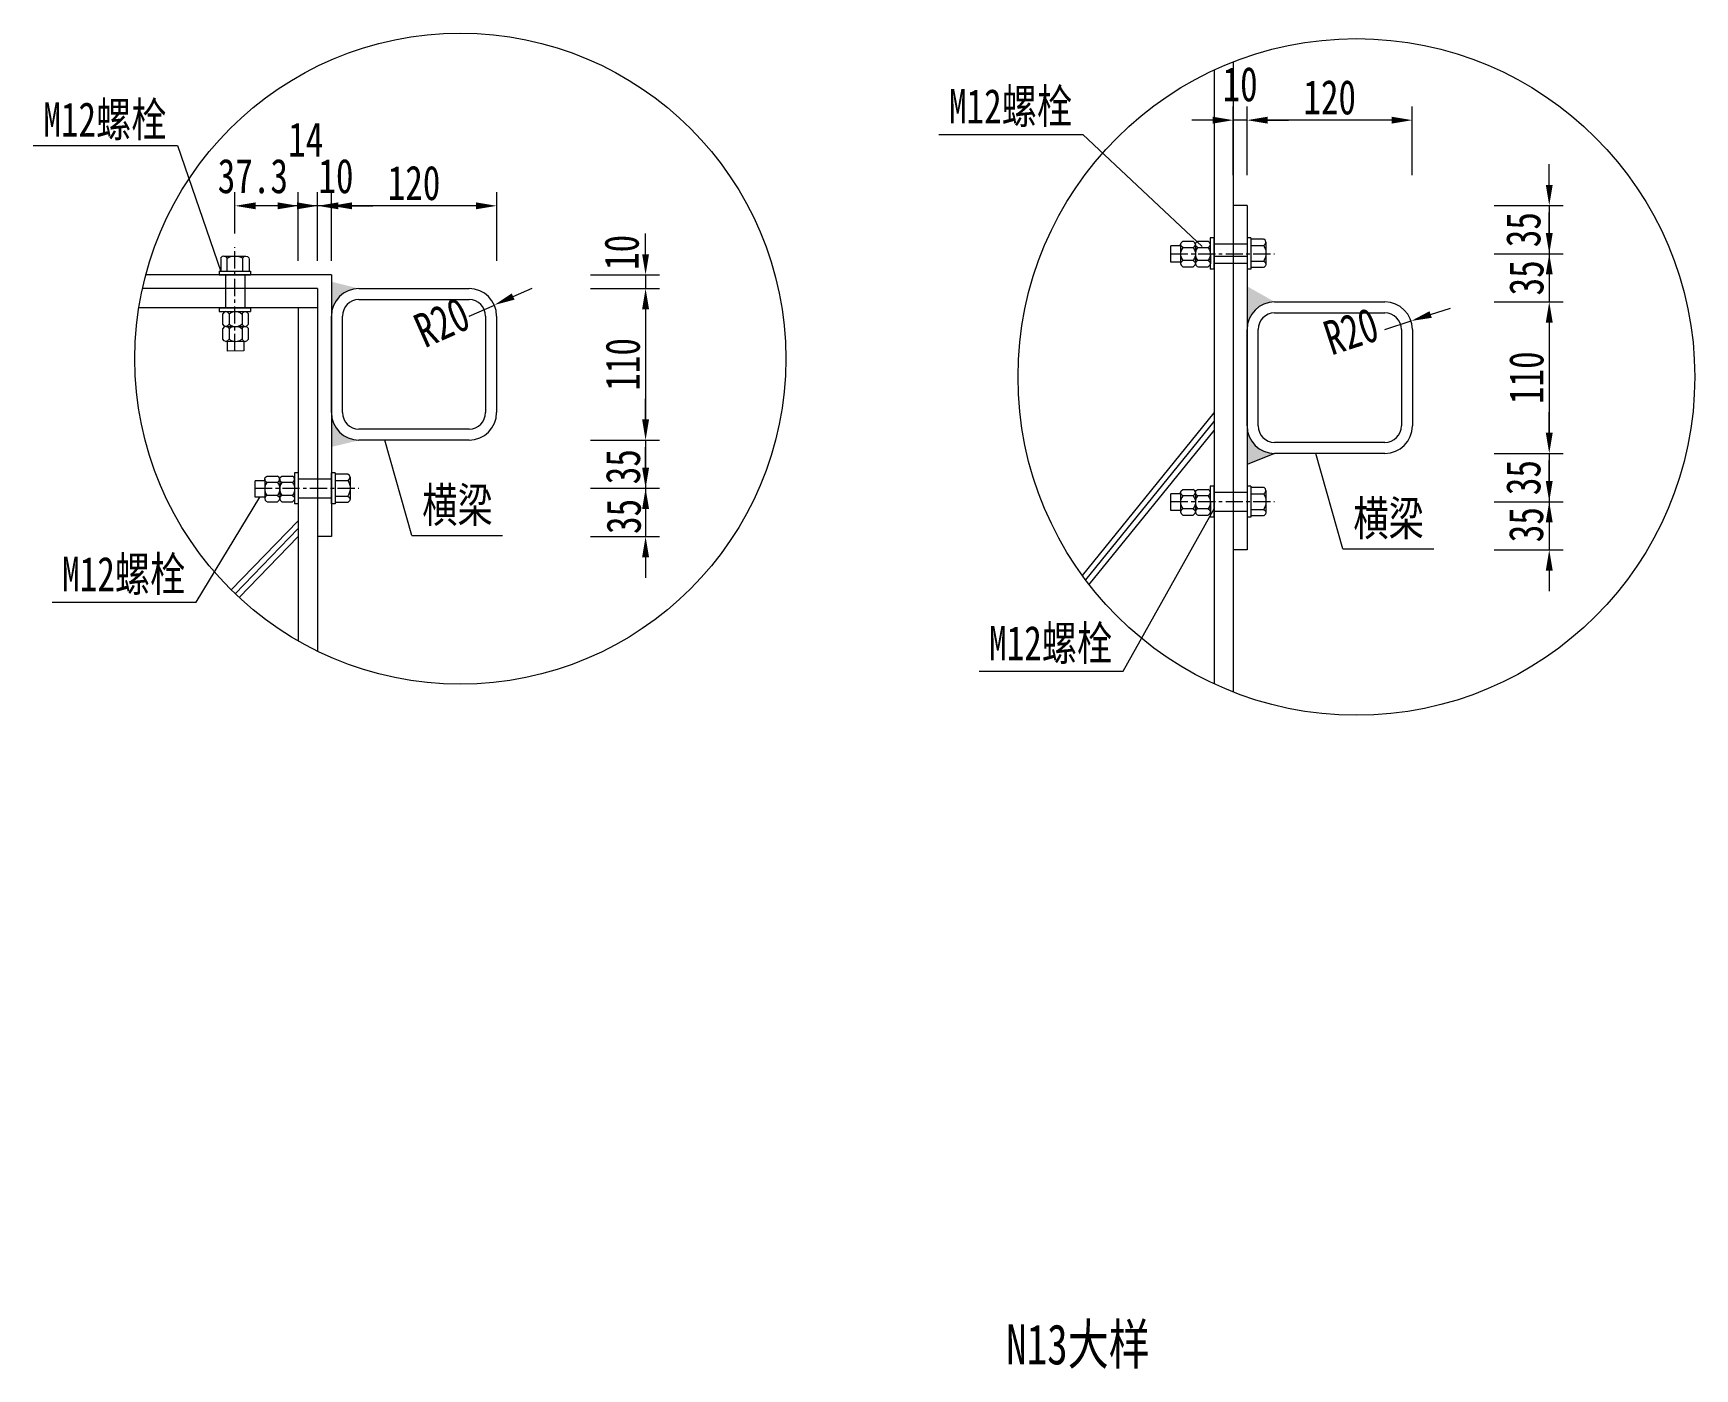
# Model space of a CAD drawing. Extents: x 98573 to 114325, y 0 to 100142.
# Drawn here: x 101325 to 102532, y 71676 to 72645 of the extents above; entities that cross this region are included whole.
import ezdxf

# ---------------------------------------------------------------- set-up
doc = ezdxf.new("R2010")
doc.units = 0
doc.header["$MEASUREMENT"] = 0
doc.linetypes.add('CENTERX2', pattern=[4, 2.5, -0.5, 0.5, -0.5])
doc.linetypes.add('DASHED', pattern=[0.75, 0.5, -0.25])
doc.layers.get('0').update_dxf_attribs({"lineweight": 13})
doc.layers.get('Defpoints').update_dxf_attribs({"color": 9, "lineweight": 5})
for name, color, linetype, lineweight in [('中心线', 2, 'CENTERX2', 15), ('文字说明', 7, 'Continuous', 5), ('标注', 4, 'Continuous', 13), ('细线', 4, 'Continuous', 13), ('钢板双线', 1, 'Continuous', 13)]:
    doc.layers.add(name, color=color, linetype=linetype, lineweight=lineweight)
doc.styles.get("Standard").update_dxf_attribs({"font": '仿宋_GB2312.ttf', "width": 0.75})
doc.dimstyles.new('0.1', dxfattribs={"dimscale": 0, "dimtxt": 2.5, "dimasz": 1.5, "dimexe": 1, "dimexo": 1, "dimgap": 0.4, "dimtad": 1, "dimdec": 1, "dimdsep": 46, "dimtxsty": 'Standard', "dimcen": 0.2, "dimclrd": 256, "dimclre": 256, "dimclrt": 256, "dimadec": 3, "dimazin": 2, "dimtfac": 1, "dimtdec": 1, "dimtmove": 2, "dimatfit": 3, "dimfxl": 4, "dimfxlon": 1, "dimtolj": 1, "dimtzin": 0, "dimlwd": -1, "dimlwe": -1, "dimarcsym": 0})

# ---------------------------------------------------------------- blocks, each defined once
blk = doc.blocks.new('*D1013')
at = {"layer": 'Defpoints', "color": 0, "transparency": 16777216}
for p in [(101541.9, 72519.9), (101541.9, 72469.8), (101661.9, 72404.8)]:
    blk.add_point(p, dxfattribs=at)
at = {"layer": '标注', "transparency": 16777216}
for p, q in [((101541.9, 72479.9), (101541.9, 72529.9)), ((101661.9, 72479.9), (101661.9, 72529.9))]:
    blk.add_line(p, q, dxfattribs=at)
at = {"layer": '标注', "color": 4, "transparency": 16777216}
blk.add_line((101646.9, 72519.9), (101556.9, 72519.9), dxfattribs=at)
for points in [[(101556.9, 72522.4), (101556.9, 72517.4), (101541.9, 72519.9)], [(101646.9, 72522.4), (101646.9, 72517.4), (101661.9, 72519.9)]]:
    blk.add_solid(points, dxfattribs=at)
at = {"layer": '标注', "transparency": 16777216, "insert": (101601.9, 72536.4), "char_height": 25, "attachment_point": 5}
blk.add_mtext('\\A1;120', dxfattribs=at)
blk = doc.blocks.new('*D1014')
at = {"layer": 'Defpoints', "color": 0, "transparency": 16777216}
for p in [(101531.9, 72519.9), (101531.9, 72469.8), (101541.9, 72469.8)]:
    blk.add_point(p, dxfattribs=at)
at = {"layer": '标注', "transparency": 16777216}
for p, q in [((101531.9, 72479.9), (101531.9, 72529.9)), ((101541.9, 72479.9), (101541.9, 72529.9))]:
    blk.add_line(p, q, dxfattribs=at)
at = {"layer": '标注', "color": 4, "transparency": 16777216}
for p, q in [((101516.9, 72519.9), (101501.9, 72519.9)), ((101541.9, 72519.9), (101531.9, 72519.9)), ((101556.9, 72519.9), (101571.9, 72519.9))]:
    blk.add_line(p, q, dxfattribs=at)
for points in [[(101516.9, 72522.4), (101516.9, 72517.4), (101531.9, 72519.9)], [(101556.9, 72522.4), (101556.9, 72517.4), (101541.9, 72519.9)]]:
    blk.add_solid(points, dxfattribs=at)
at = {"layer": '标注', "transparency": 16777216, "insert": (101545.2, 72541.4), "char_height": 25, "attachment_point": 5}
blk.add_mtext('\\A1;10', dxfattribs=at)
blk = doc.blocks.new('*D935')
at = {"layer": 'Defpoints', "color": 0, "transparency": 16777216}
for p in [(101517.9, 72519.9), (101517.9, 72469.8), (101531.9, 72469.8)]:
    blk.add_point(p, dxfattribs=at)
at = {"layer": '标注', "transparency": 16777216}
for p, q in [((101517.9, 72479.9), (101517.9, 72529.9)), ((101531.9, 72479.9), (101531.9, 72529.9))]:
    blk.add_line(p, q, dxfattribs=at)
at = {"layer": '标注', "color": 4, "transparency": 16777216}
for p, q in [((101502.9, 72519.9), (101487.9, 72519.9)), ((101531.9, 72519.9), (101517.9, 72519.9)), ((101546.9, 72519.9), (101561.9, 72519.9))]:
    blk.add_line(p, q, dxfattribs=at)
for points in [[(101502.9, 72522.4), (101502.9, 72517.4), (101517.9, 72519.9)], [(101546.9, 72522.4), (101546.9, 72517.4), (101531.9, 72519.9)]]:
    blk.add_solid(points, dxfattribs=at)
at = {"layer": '标注', "transparency": 16777216, "insert": (101523.3, 72568.1), "char_height": 25, "attachment_point": 5}
blk.add_mtext('\\A1;14', dxfattribs=at)
blk = doc.blocks.new('*D936')
at = {"layer": 'Defpoints', "color": 0, "transparency": 16777216}
for p in [(101471.9, 72519.9), (101471.9, 72489.9), (101517.9, 72469.8)]:
    blk.add_point(p, dxfattribs=at)
at = {"layer": '标注', "transparency": 16777216}
for p, q in [((101471.9, 72499.9), (101471.9, 72529.9)), ((101517.9, 72479.9), (101517.9, 72529.9))]:
    blk.add_line(p, q, dxfattribs=at)
at = {"layer": '标注', "color": 4, "transparency": 16777216}
blk.add_line((101502.9, 72519.9), (101486.9, 72519.9), dxfattribs=at)
for points in [[(101486.9, 72522.4), (101486.9, 72517.4), (101471.9, 72519.9)], [(101502.9, 72522.4), (101502.9, 72517.4), (101517.9, 72519.9)]]:
    blk.add_solid(points, dxfattribs=at)
at = {"layer": '标注', "transparency": 16777216, "insert": (101484.9, 72541.4), "char_height": 25, "attachment_point": 5}
blk.add_mtext('\\A1;37.3', dxfattribs=at)
blk = doc.blocks.new('*D937')
at = {"layer": 'Defpoints', "color": 0, "transparency": 16777216}
for p in [(101596.8, 72459.8), (101580.7, 72349.8), (101770, 72349.8)]:
    blk.add_point(p, dxfattribs=at)
at = {"layer": '标注', "transparency": 16777216}
for p, q in [((101730, 72459.8), (101780, 72459.8)), ((101730, 72349.8), (101780, 72349.8))]:
    blk.add_line(p, q, dxfattribs=at)
at = {"layer": '标注', "color": 4, "transparency": 16777216}
blk.add_line((101770, 72444.8), (101770, 72364.8), dxfattribs=at)
for points in [[(101767.5, 72444.8), (101772.5, 72444.8), (101770, 72459.8)], [(101767.5, 72364.8), (101772.5, 72364.8), (101770, 72349.8)]]:
    blk.add_solid(points, dxfattribs=at)
at = {"layer": '标注', "transparency": 16777216, "insert": (101753.5, 72404.8), "char_height": 25, "attachment_point": 5, "rotation": 90}
blk.add_mtext('\\A1;110', dxfattribs=at)
blk = doc.blocks.new('*D938')
at = {"layer": 'Defpoints', "color": 0, "transparency": 16777216}
for p in [(101580.7, 72349.8), (101561.9, 72314.8), (101770, 72314.8)]:
    blk.add_point(p, dxfattribs=at)
at = {"layer": '标注', "color": 4, "transparency": 16777216}
for p, q in [((101770, 72364.8), (101770, 72379.8)), ((101770, 72349.8), (101770, 72314.8)), ((101770, 72299.8), (101770, 72284.8))]:
    blk.add_line(p, q, dxfattribs=at)
at = {"layer": '标注', "transparency": 16777216}
for p, q in [((101730, 72349.8), (101780, 72349.8)), ((101730, 72314.8), (101780, 72314.8))]:
    blk.add_line(p, q, dxfattribs=at)
at = {"layer": '标注', "color": 4, "transparency": 16777216}
for points in [[(101767.5, 72364.8), (101772.5, 72364.8), (101770, 72349.8)], [(101767.5, 72299.8), (101772.5, 72299.8), (101770, 72314.8)]]:
    blk.add_solid(points, dxfattribs=at)
at = {"layer": '标注', "transparency": 16777216, "insert": (101753.7, 72330.5), "char_height": 25, "attachment_point": 5, "rotation": 90}
blk.add_mtext('\\A1;35', dxfattribs=at)
blk = doc.blocks.new('*D939')
at = {"layer": 'Defpoints', "color": 0, "transparency": 16777216}
for p in [(101561.9, 72314.8), (101541.9, 72279.8), (101770, 72279.8)]:
    blk.add_point(p, dxfattribs=at)
at = {"layer": '标注', "color": 4, "transparency": 16777216}
for p, q in [((101770, 72329.8), (101770, 72344.8)), ((101770, 72314.8), (101770, 72279.8)), ((101770, 72264.8), (101770, 72249.8))]:
    blk.add_line(p, q, dxfattribs=at)
at = {"layer": '标注', "transparency": 16777216}
for p, q in [((101730, 72314.8), (101780, 72314.8)), ((101730, 72279.8), (101780, 72279.8))]:
    blk.add_line(p, q, dxfattribs=at)
at = {"layer": '标注', "color": 4, "transparency": 16777216}
for points in [[(101767.5, 72329.8), (101772.5, 72329.8), (101770, 72314.8)], [(101767.5, 72264.8), (101772.5, 72264.8), (101770, 72279.8)]]:
    blk.add_solid(points, dxfattribs=at)
at = {"layer": '标注', "transparency": 16777216, "insert": (101754.2, 72294.4), "char_height": 25, "attachment_point": 5, "rotation": 90}
blk.add_mtext('\\A1;35', dxfattribs=at)
blk = doc.blocks.new('*D940')
at = {"layer": 'Defpoints', "color": 0, "transparency": 16777216}
for p in [(102196.6, 72582.1), (102196.6, 72525.1), (102206.6, 72525.1)]:
    blk.add_point(p, dxfattribs=at)
at = {"layer": '标注', "transparency": 16777216}
for p, q in [((102196.6, 72542.1), (102196.6, 72592.1)), ((102206.6, 72542.1), (102206.6, 72592.1))]:
    blk.add_line(p, q, dxfattribs=at)
at = {"layer": '标注', "color": 4, "transparency": 16777216}
for p, q in [((102181.6, 72582.1), (102166.6, 72582.1)), ((102206.6, 72582.1), (102196.6, 72582.1)), ((102221.6, 72582.1), (102236.6, 72582.1))]:
    blk.add_line(p, q, dxfattribs=at)
for points in [[(102181.6, 72584.6), (102181.6, 72579.6), (102196.6, 72582.1)], [(102221.6, 72584.6), (102221.6, 72579.6), (102206.6, 72582.1)]]:
    blk.add_solid(points, dxfattribs=at)
at = {"layer": '标注', "transparency": 16777216, "insert": (102201.6, 72608.1), "char_height": 25, "attachment_point": 5}
blk.add_mtext('\\A1;10', dxfattribs=at)
blk = doc.blocks.new('*D941')
at = {"layer": 'Defpoints', "color": 0, "transparency": 16777216}
for p in [(102226.6, 72305.1), (102206.6, 72270.1), (102426, 72270.1)]:
    blk.add_point(p, dxfattribs=at)
at = {"layer": '标注', "color": 4, "transparency": 16777216}
for p, q in [((102426, 72320.1), (102426, 72335.1)), ((102426, 72305.1), (102426, 72270.1)), ((102426, 72255.1), (102426, 72240.1))]:
    blk.add_line(p, q, dxfattribs=at)
at = {"layer": '标注', "transparency": 16777216}
for p, q in [((102386, 72305.1), (102436, 72305.1)), ((102386, 72270.1), (102436, 72270.1))]:
    blk.add_line(p, q, dxfattribs=at)
at = {"layer": '标注', "color": 4, "transparency": 16777216}
for points in [[(102423.5, 72320.1), (102428.5, 72320.1), (102426, 72305.1)], [(102423.5, 72255.1), (102428.5, 72255.1), (102426, 72270.1)]]:
    blk.add_solid(points, dxfattribs=at)
at = {"layer": '标注', "transparency": 16777216, "insert": (102409.3, 72288.4), "char_height": 25, "attachment_point": 5, "rotation": 90}
blk.add_mtext('\\A1;35', dxfattribs=at)
blk = doc.blocks.new('*D942')
at = {"layer": 'Defpoints', "color": 0, "transparency": 16777216}
for p in [(102266.7, 72340.1), (102226.6, 72305.1), (102426, 72305.1)]:
    blk.add_point(p, dxfattribs=at)
at = {"layer": '标注', "color": 4, "transparency": 16777216}
for p, q in [((102426, 72355.1), (102426, 72370.1)), ((102426, 72340.1), (102426, 72305.1)), ((102426, 72290.1), (102426, 72275.1))]:
    blk.add_line(p, q, dxfattribs=at)
at = {"layer": '标注', "transparency": 16777216}
for p, q in [((102386, 72340.1), (102436, 72340.1)), ((102386, 72305.1), (102436, 72305.1))]:
    blk.add_line(p, q, dxfattribs=at)
at = {"layer": '标注', "color": 4, "transparency": 16777216}
for points in [[(102423.5, 72355.1), (102428.5, 72355.1), (102426, 72340.1)], [(102423.5, 72290.1), (102428.5, 72290.1), (102426, 72305.1)]]:
    blk.add_solid(points, dxfattribs=at)
at = {"layer": '标注', "transparency": 16777216, "insert": (102407.3, 72322.6), "char_height": 25, "attachment_point": 5, "rotation": 90}
blk.add_mtext('\\A1;35', dxfattribs=at)
blk = doc.blocks.new('*D943')
at = {"layer": 'Defpoints', "color": 0, "transparency": 16777216}
for p in [(102206.6, 72520.1), (102224.2, 72485.1), (102426, 72485.1)]:
    blk.add_point(p, dxfattribs=at)
at = {"layer": '标注', "color": 4, "transparency": 16777216}
for p, q in [((102426, 72535.1), (102426, 72550.1)), ((102426, 72520.1), (102426, 72485.1)), ((102426, 72470.1), (102426, 72455.1))]:
    blk.add_line(p, q, dxfattribs=at)
at = {"layer": '标注', "transparency": 16777216}
for p, q in [((102386, 72520.1), (102436, 72520.1)), ((102386, 72485.1), (102436, 72485.1))]:
    blk.add_line(p, q, dxfattribs=at)
at = {"layer": '标注', "color": 4, "transparency": 16777216}
for points in [[(102423.5, 72535.1), (102428.5, 72535.1), (102426, 72520.1)], [(102423.5, 72470.1), (102428.5, 72470.1), (102426, 72485.1)]]:
    blk.add_solid(points, dxfattribs=at)
at = {"layer": '标注', "transparency": 16777216, "insert": (102407.3, 72502.6), "char_height": 25, "attachment_point": 5, "rotation": 90}
blk.add_mtext('\\A1;35', dxfattribs=at)
blk = doc.blocks.new('m2')
at = {"layer": '钢板双线'}
for p, q in [((81076.1, 24800.3), (81083.7, 24800.3)), ((81086.9, 24800.3), (81094.4, 24800.3)), ((81096, 24802.8), (81096, 24780.1)), ((81122.7, 24802.8), (81122.7, 24780.1)), ((81125.5, 24802.8), (81122.7, 24802.8)), ((81125.5, 24802.8), (81125.5, 24780.1)), ((81134.7, 24801.8), (81125.5, 24801.8)), ((81136.3, 24799.5), (81136.3, 24783.5)), ((81067.5, 24785), (81067.4, 24797)), ((81074.4, 24798), (81074.5, 24784)), ((81083.7, 24795.6), (81076.1, 24795.6)), ((81085.3, 24798), (81085.3, 24784)), ((81085.3, 24798), (81085.3, 24784)), ((81094.4, 24795.6), (81086.9, 24795.6)), ((81096, 24798), (81096.1, 24784)), ((81125.5, 24797.1), (81134.7, 24797.1)), ((81083.7, 24786.3), (81076.1, 24786.3)), ((81076.1, 24781.6), (81083.7, 24781.6)), ((81094.4, 24786.3), (81086.9, 24786.3)), ((81086.9, 24781.6), (81094.5, 24781.6)), ((81125.5, 24780.1), (81122.7, 24780.1)), ((81125.5, 24785.8), (81134.7, 24785.8)), ((81134.7, 24781.1), (81125.5, 24781.1))]:
    blk.add_line(p, q, dxfattribs=at)
at = {"layer": '钢板双线', "ltscale": 0.2}
for p, q in [((81098.7, 24802.8), (81096, 24802.8)), ((81098.7, 24802.8), (81098.7, 24780.1)), ((81074.4, 24797), (81067.4, 24797)), ((81122.7, 24798.2), (81098.7, 24798.2)), ((81074.5, 24785), (81067.5, 24785)), ((81098.7, 24780.1), (81096, 24780.1)), ((81122.7, 24784.2), (81098.7, 24784.2))]:
    blk.add_line(p, q, dxfattribs=at)
at = {"layer": '钢板双线', "extrusion": (0, 0, -1)}
for centre, major_axis, ratio, start_param, end_param in [((81089.8, 24798), (-15.4, 0), 0.341432, -0.460921, 0.460921), ((81100.6, 24798), (-15.4, 0), 0.341432, -0.460921, 0.460921), ((81069.9, 24791), (-15.4, 0), 0.682865, 2.680671, 3.602514), ((81080.7, 24791), (-15.4, 0), 0.682865, 2.680671, 3.602514), ((81121, 24791.5), (15.4, 0), 0.829193, -0.460921, 0.460921), ((81069.9, 24784), (-15.4, 0), 0.341432, 2.680671, 3.602514), ((81080.7, 24784), (-15.4, 0), 0.341432, 2.680671, 3.602514), ((81121, 24783.5), (15.4, 0), 0.341432, -0.460921, 0.460921)]:
    blk.add_ellipse(centre, major_axis=major_axis, ratio=ratio, start_param=start_param, end_param=end_param, dxfattribs=at)
at = {"layer": '钢板双线'}
for centre, major_axis, ratio, start_param, end_param in [((81069.9, 24798), (15.4, 0), 0.341432, -0.460921, 0.460921), ((81080.7, 24798), (15.4, 0), 0.341432, -0.460921, 0.460921), ((81121, 24799.5), (-15.4, 0), 0.341432, 2.680671, 3.602514), ((81089.8, 24791), (15.4, 0), 0.682865, 2.680671, 3.602514), ((81100.6, 24791), (15.4, 0), 0.682865, 2.680671, 3.602514), ((81089.8, 24784), (15.4, 0), 0.341432, 2.680671, 3.602514), ((81100.6, 24784), (15.4, 0), 0.341432, 2.680671, 3.602514)]:
    blk.add_ellipse(centre, major_axis=major_axis, ratio=ratio, start_param=start_param, end_param=end_param, dxfattribs=at)
blk = doc.blocks.new('*D1192')
at = {"layer": 'Defpoints', "color": 0, "transparency": 16777216}
for p in [(101525.9, 72469.8), (101520.6, 72459.8), (101770, 72459.8)]:
    blk.add_point(p, dxfattribs=at)
at = {"layer": '标注', "color": 4, "transparency": 16777216}
for p, q in [((101770, 72484.8), (101770, 72499.8)), ((101770, 72469.8), (101770, 72459.8)), ((101770, 72444.8), (101770, 72429.8))]:
    blk.add_line(p, q, dxfattribs=at)
at = {"layer": '标注', "transparency": 16777216}
for p, q in [((101730, 72469.8), (101780, 72469.8)), ((101730, 72459.8), (101780, 72459.8))]:
    blk.add_line(p, q, dxfattribs=at)
at = {"layer": '标注', "color": 4, "transparency": 16777216}
for points in [[(101767.5, 72484.8), (101772.5, 72484.8), (101770, 72469.8)], [(101767.5, 72444.8), (101772.5, 72444.8), (101770, 72459.8)]]:
    blk.add_solid(points, dxfattribs=at)
at = {"layer": '标注', "transparency": 16777216, "insert": (101752.7, 72486.1), "char_height": 25, "attachment_point": 5, "rotation": 90}
blk.add_mtext('\\A1;10', dxfattribs=at)
blk = doc.blocks.new('*D1009')
at = {"layer": 'Defpoints', "color": 0, "transparency": 16777216}
for p in [(102224.2, 72485.1), (102241.1, 72450.1), (102426, 72450.1)]:
    blk.add_point(p, dxfattribs=at)
at = {"layer": '标注', "color": 4, "transparency": 16777216}
for p, q in [((102426, 72500.1), (102426, 72515.1)), ((102426, 72485.1), (102426, 72450.1)), ((102426, 72435.1), (102426, 72420.1))]:
    blk.add_line(p, q, dxfattribs=at)
at = {"layer": '标注', "transparency": 16777216}
for p, q in [((102386, 72485.1), (102436, 72485.1)), ((102386, 72450.1), (102436, 72450.1))]:
    blk.add_line(p, q, dxfattribs=at)
at = {"layer": '标注', "color": 4, "transparency": 16777216}
for points in [[(102423.5, 72500.1), (102428.5, 72500.1), (102426, 72485.1)], [(102423.5, 72435.1), (102428.5, 72435.1), (102426, 72450.1)]]:
    blk.add_solid(points, dxfattribs=at)
at = {"layer": '标注', "transparency": 16777216, "insert": (102409.5, 72467.6), "char_height": 25, "attachment_point": 5, "rotation": 90}
blk.add_mtext('\\A1;35', dxfattribs=at)
blk = doc.blocks.new('*D1010')
at = {"layer": 'Defpoints', "color": 0, "transparency": 16777216}
for p in [(102258.1, 72450.1), (102256.6, 72340.1), (102426, 72340.1)]:
    blk.add_point(p, dxfattribs=at)
at = {"layer": '标注', "transparency": 16777216}
for p, q in [((102386, 72450.1), (102436, 72450.1)), ((102386, 72340.1), (102436, 72340.1))]:
    blk.add_line(p, q, dxfattribs=at)
at = {"layer": '标注', "color": 4, "transparency": 16777216}
blk.add_line((102426, 72435.1), (102426, 72355.1), dxfattribs=at)
for points in [[(102423.5, 72435.1), (102428.5, 72435.1), (102426, 72450.1)], [(102423.5, 72355.1), (102428.5, 72355.1), (102426, 72340.1)]]:
    blk.add_solid(points, dxfattribs=at)
at = {"layer": '标注', "transparency": 16777216, "insert": (102409.5, 72395.1), "char_height": 25, "attachment_point": 5, "rotation": 90}
blk.add_mtext('\\A1;110', dxfattribs=at)
blk = doc.blocks.new('*D1352')
at = {"layer": 'Defpoints', "color": 0, "transparency": 16777216}
for p in [(102206.6, 72582.1), (102206.6, 72395.1), (102326.6, 72395.1)]:
    blk.add_point(p, dxfattribs=at)
at = {"layer": '标注', "transparency": 16777216}
for p, q in [((102206.6, 72542.1), (102206.6, 72592.1)), ((102326.6, 72542.1), (102326.6, 72592.1))]:
    blk.add_line(p, q, dxfattribs=at)
at = {"layer": '标注', "color": 4, "transparency": 16777216}
blk.add_line((102311.6, 72582.1), (102221.6, 72582.1), dxfattribs=at)
for points in [[(102221.6, 72584.6), (102221.6, 72579.6), (102206.6, 72582.1)], [(102311.6, 72584.6), (102311.6, 72579.6), (102326.6, 72582.1)]]:
    blk.add_solid(points, dxfattribs=at)
at = {"layer": '标注', "transparency": 16777216, "insert": (102266.6, 72598.6), "char_height": 25, "attachment_point": 5}
blk.add_mtext('\\A1;120', dxfattribs=at)
blk = doc.blocks.new('*D1353')
at = {"layer": 'Defpoints', "color": 0, "transparency": 16777216}
for p in [(101660.2, 72447.9), (101641.9, 72439.8)]:
    blk.add_point(p, dxfattribs=at)
at = {"layer": '标注', "color": 4, "transparency": 16777216}
for p, q in [((101673.9, 72454), (101687.6, 72460.1)), ((101641.9, 72439.8), (101660.2, 72447.9))]:
    blk.add_line(p, q, dxfattribs=at)
blk.add_solid([(101672.8, 72456.3), (101674.9, 72451.8), (101660.2, 72447.9)], dxfattribs=at)
at = {"layer": '标注', "transparency": 16777216, "insert": (101622.2, 72435.4), "char_height": 25, "attachment_point": 5, "rotation": 23.9826}
blk.add_mtext('\\A1;R20', dxfattribs=at)
blk = doc.blocks.new('*D1354')
at = {"layer": 'Defpoints', "color": 0, "transparency": 16777216}
for p in [(102325.7, 72436.3), (102306.6, 72430.1)]:
    blk.add_point(p, dxfattribs=at)
at = {"layer": '标注', "color": 4, "transparency": 16777216}
for p, q in [((102339.9, 72441), (102354.2, 72445.7)), ((102306.6, 72430.1), (102325.7, 72436.3))]:
    blk.add_line(p, q, dxfattribs=at)
blk.add_solid([(102339.1, 72443.4), (102340.7, 72438.6), (102325.7, 72436.3)], dxfattribs=at)
at = {"layer": '标注', "transparency": 16777216, "insert": (102282.2, 72428.8), "char_height": 25, "attachment_point": 5, "rotation": 18.1052}
blk.add_mtext('\\A1;R20', dxfattribs=at)

msp = doc.modelspace()

# ---------------------------------------------------------------- hatches: boundary and pattern name
at = {"layer": '标注'}
h = msp.add_hatch(color=256, dxfattribs=at)
h.dxf.hatch_style = 1
edge = h.paths.add_edge_path()
edge.add_line((101541.87938, 72464.81319), (101561.87938, 72459.81319))
edge.add_arc((101561.87938, 72439.81319), 20, 90, 179.99981713)
edge.add_line((101541.87938, 72439.81325), (101541.87938, 72464.81319))
edge = h.paths.add_edge_path()
edge.add_arc((101562.21288, 72369.95583), 20.33623, 180.9396532, 269.0603468)
edge.add_line((101561.87938, 72349.62233), (101541.87938, 72344.81319))
edge.add_line((101541.87938, 72344.81319), (101541.87938, 72369.62233))
h = msp.add_hatch(color=256, dxfattribs=at)
h.dxf.hatch_style = 1
edge = h.paths.add_edge_path()
edge.add_line((102206.64919, 72461.52763), (102226.64919, 72450.12678))
edge.add_arc((102226.64919, 72430.12678), 20, 90, 179.99978143)
edge.add_line((102206.64919, 72430.12685), (102206.64919, 72461.52763))
edge = h.paths.add_edge_path()
edge.add_arc((102226.64919, 72360.12678), 20, 180, 270)
edge.add_line((102226.64919, 72340.12678), (102206.64919, 72332.12678))
edge.add_line((102206.64919, 72332.12678), (102206.64919, 72360.12678))

# ---------------------------------------------------------------- linework, layer by layer
at = {"color": 1}
for p, q in [((101561.87938, 72459.81319), (101641.87938, 72459.81319)), ((101561.87938, 72451.81319), (101641.87938, 72451.81319)), ((102226.64919, 72450.12678), (102306.64919, 72450.12678)), ((101541.87938, 72369.81319), (101541.87938, 72439.81319)), ((101549.87938, 72369.81319), (101549.87938, 72439.81319)), ((101653.87938, 72439.81319), (101653.87938, 72369.81319)), ((101661.87938, 72439.81319), (101661.87938, 72369.81319)), ((102226.64919, 72442.12678), (102306.64919, 72442.12678)), ((102206.64919, 72360.12678), (102206.64919, 72430.12678)), ((102214.64919, 72360.12678), (102214.64919, 72430.12678)), ((102318.64919, 72430.12678), (102318.64919, 72360.12678)), ((102326.64919, 72430.12678), (102326.64919, 72360.12678)), ((102087.07028, 72251.56663), (102182.64919, 72369.59675)), ((101641.87938, 72357.81319), (101561.87938, 72357.81319)), ((101641.87938, 72349.81319), (101561.87938, 72349.81319)), ((102092.0215, 72244.96874), (102182.64919, 72356.88462)), ((102306.64919, 72348.12678), (102226.64919, 72348.12678)), ((102306.64919, 72340.12678), (102226.64919, 72340.12678)), ((101469.14809, 72241.07963), (101517.87938, 72291.3012)), ((101474.92517, 72235.54538), (101517.87938, 72279.81319))]:
    msp.add_line(p, q, dxfattribs=at)
for centre, radius, start, end in [((101561.87938, 72439.81319), 20, 90, 180), ((101641.87938, 72439.81319), 20, 0, 90), ((101561.87938, 72439.81319), 12, 90, 180), ((101641.87938, 72439.81319), 12, 0, 90), ((102226.64919, 72430.12678), 20, 90, 180), ((102306.64919, 72430.12678), 20, 0, 90), ((102226.64919, 72430.12678), 12, 90, 180), ((102306.64919, 72430.12678), 12, 0, 90), ((101561.87938, 72369.81319), 20, 180, 270), ((101561.87938, 72369.81319), 12, 180, 270), ((101641.87938, 72369.81319), 20, 270, 0), ((101641.87938, 72369.81319), 12, 270, 0), ((102226.64919, 72360.12678), 20, 180, 270), ((102226.64919, 72360.12678), 12, 180, 270), ((102306.64919, 72360.12678), 20, 270, 0), ((102306.64919, 72360.12678), 12, 270, 0)]:
    msp.add_arc(centre, radius, start, end, dxfattribs=at)
at = {"layer": 'Defpoints'}
for p, q in [((102089.52342, 72248.23993), (102182.64919, 72363.24069)), ((101472.01305, 72238.28821), (101517.87938, 72285.55719))]:
    msp.add_line(p, q, dxfattribs=at)
at = {"layer": '中心线', "ltscale": 5}
for p, q in [((101471.87938, 72414.3885), (101471.87938, 72489.92799)), ((102151.10222, 72485.14102), (102226.64171, 72485.14102)), ((101486.33241, 72314.81319), (101561.8719, 72314.81319)), ((102151.10222, 72305.14102), (102226.64171, 72305.14102))]:
    msp.add_line(p, q, dxfattribs=at)
at = {"layer": '标注'}
for p, q in [((102206.64919, 72542.11592), (102206.64919, 72592.11592)), ((102226.64919, 72340.12678), (102206.64919, 72332.12678))]:
    msp.add_line(p, q, dxfattribs=at)
msp.add_circle((101635.47936, 72408.92653), 236.30208, dxfattribs=at)
at = {"layer": '标注', "color": 4}
msp.add_solid([(102221.64919, 72584.61592), (102221.64919, 72579.61592), (102206.64919, 72582.11592)], dxfattribs=at)
at = {"layer": '细线'}
for p, q in [((101325.46457, 72563.76374), (101430.0917, 72563.76374)), ((101430.0917, 72563.76374), (101461.53923, 72472.14652)), ((101982.90485, 72571.7534), (102087.53198, 72571.7534)), ((102087.53198, 72571.7534), (102174.03745, 72490.38373)), ((101600.23096, 72280.56905), (101580.72969, 72349.81319)), ((102276.15047, 72270.88263), (102256.64919, 72340.12678)), ((101443.76085, 72232.07178), (101490.08437, 72308.34691)), ((102116.62726, 72181.92578), (102182.8919, 72300.31289)), ((101600.23096, 72280.56905), (101666.22114, 72280.56905)), ((102276.15047, 72270.88263), (102342.14064, 72270.88263)), ((101339.13372, 72232.07178), (101443.76085, 72232.07178)), ((102012.23534, 72181.92578), (102116.62726, 72181.92578))]:
    msp.add_line(p, q, dxfattribs=at)
at = {"layer": '细线', "ltscale": 100}
msp.add_circle((102285.99494, 72395.68771), 245.64589, dxfattribs=at)
at = {"layer": '钢板双线', "lineweight": 13}
for p, q in [((102196.64919, 72624.50913), (102196.64919, 72166.86629)), ((102182.64919, 72618.53645), (102182.64919, 72172.83897)), ((102196.64919, 72520.12678), (102196.64919, 72270.12678)), ((102206.64919, 72520.12678), (102196.64919, 72520.12678)), ((102206.64919, 72520.12678), (102206.64919, 72270.12678)), ((101541.87938, 72469.81319), (101407.15615, 72469.81319)), ((101531.87938, 72469.81319), (101519.87938, 72469.81319)), ((101531.87938, 72469.81319), (101519.87938, 72469.81319)), ((101531.87938, 72469.81319), (101519.87938, 72469.81319)), ((101541.87938, 72469.81319), (101541.87938, 72279.81319)), ((101531.87938, 72459.81319), (101404.72144, 72459.81319)), ((101531.87938, 72459.81319), (101404.72144, 72459.81319)), ((101531.87938, 72459.81319), (101531.87938, 72196.54547)), ((101531.87938, 72445.81319), (101402.07404, 72445.81319)), ((101517.87938, 72445.81319), (101517.87938, 72203.96576)), ((101541.87938, 72279.81319), (101531.87938, 72279.81319)), ((102206.64919, 72270.12678), (102196.64919, 72270.12678))]:
    msp.add_line(p, q, dxfattribs=at)
at = {"layer": '钢板双线', "ltscale": 0.2}
msp.add_line((102206.64919, 72483.14102), (102182.64919, 72483.14102), dxfattribs=at)
at = {"layer": '钢板双线'}
msp.add_arc((101561.87938, 72439.81319), 20, 90, 180, dxfattribs=at)

# ---------------------------------------------------------------- block references
at = {"layer": '标注', "linetype": 'DASHED'}
for p in [(21083.9005, 47693.92254), (20419.13069, 47523.352), (21083.9005, 47513.67983)]:
    msp.add_blockref('m2', p, dxfattribs=at)
at = {"layer": '标注', "linetype": 'DASHED', "rotation": 90}
msp.add_blockref('m2', (126263.34057, -8652.9355), dxfattribs=at)

# ---------------------------------------------------------------- texts
at = {"width": 0.75}
for s, p in [('M12螺栓', (101990.23577, 72579.73765)), ('M12螺栓', (101332.79548, 72570.14773)), ('横梁', (101607.87765, 72290.22938)), ('横梁', (102283.79715, 72280.54297)), ('M12螺栓', (101346.46464, 72240.05604)), ('M12螺栓', (102019.33104, 72189.91003))]:
    msp.add_text(s, height=25, dxfattribs=at).set_placement(p)
at = {"layer": '文字说明', "width": 0.75}
msp.add_text('N13大样', height=29.166667, dxfattribs=at).set_placement((102031.78024, 71678.67394))

# ---------------------------------------------------------------- dimensions: what is measured, and where the dimension line sits
at = {"layer": '标注'}
for base, p1, p2, angle, picture, middle in [((102196.64919, 72582.11592), (102206.64919, 72525.12678), (102196.64919, 72525.12678), 180, '*D940', (102201.64919, 72608.08216)), ((101517.87938, 72519.93964), (101531.87938, 72469.81319), (101517.87938, 72469.81319), 180, '*D935', (101523.31449, 72568.13828)), ((101531.87938, 72519.93964), (101541.87938, 72469.81319), (101531.87938, 72469.81319), 180, '*D1014', (101545.2323, 72541.36821)), ((102426.02888, 72485.14102), (102206.64919, 72520.12678), (102224.1508, 72485.14102), 90, '*D943', (102407.27888, 72502.6339)), ((101769.97089, 72459.81319), (101525.87938, 72469.81319), (101520.63372, 72459.81319), 90, '*D1192', (101752.72401, 72486.14742)), ((101769.97089, 72314.81319), (101580.72969, 72349.81319), (101561.8719, 72314.81319), 90, '*D938', (101753.72046, 72330.50751)), ((102426.02888, 72305.14102), (102266.69299, 72340.12678), (102226.64171, 72305.14102), 90, '*D942', (102407.27888, 72322.6339)), ((101769.97089, 72279.81319), (101561.87661, 72314.81319), (101541.87938, 72279.81319), 90, '*D939', (101754.16153, 72294.38922)), ((102426.02888, 72270.12678), (102226.64171, 72305.14102), (102206.64919, 72270.12678), 90, '*D941', (102409.25122, 72288.44958))]:
    dim = msp.add_linear_dim(base=base, p1=p1, p2=p2, angle=angle, dimstyle='0.1', override={"dimscale": 10, "dimclrd": 4}, dxfattribs=at)
    dim.commit()
    dim.dimension.update_dxf_attribs({"geometry": picture, "text_midpoint": middle, "dimtype": 160})
dim = msp.add_linear_dim(base=(102206.64919, 72582.11592), p1=(102326.64919, 72395.12678), p2=(102206.64919, 72395.12678), dimstyle='0.1', override={"dimscale": 10, "dimclrd": 4}, dxfattribs=at)
dim.commit()
dim.dimension.update_dxf_attribs({"geometry": '*D1352', "text_midpoint": (102266.64919, 72598.61592)})
dim = msp.add_linear_dim(base=(101471.87938, 72519.93964), p1=(101517.87938, 72469.81319), p2=(101471.87938, 72489.92799), angle=180, text='37.3', dimstyle='0.1', override={"dimscale": 10, "dimclrd": 4}, dxfattribs=at)
dim.commit()
dim.dimension.update_dxf_attribs({"geometry": '*D936', "text_midpoint": (101484.88155, 72541.36821), "dimtype": 160})
for base, p1, p2, angle, picture, middle in [((101541.87938, 72519.93964), (101661.87938, 72404.81319), (101541.87938, 72469.81319), 180, '*D1013', (101601.87938, 72536.43964)), ((102426.02888, 72450.12678), (102224.1508, 72485.14102), (102241.1252, 72450.12678), 90, '*D1009', (102409.52888, 72467.6339)), ((101769.97089, 72349.81319), (101596.84968, 72459.81319), (101580.72969, 72349.81319), 90, '*D937', (101753.47089, 72404.81319)), ((102426.02888, 72340.12678), (102258.13184, 72450.12678), (102256.64919, 72340.12678), 90, '*D1010', (102409.52888, 72395.12678))]:
    dim = msp.add_linear_dim(base=base, p1=p1, p2=p2, angle=angle, dimstyle='0.1', override={"dimscale": 10, "dimclrd": 4}, dxfattribs=at)
    dim.commit()
    dim.dimension.update_dxf_attribs({"geometry": picture, "text_midpoint": middle})
for center, mpoint, picture, middle in [((101641.87938, 72439.81319), (101660.15276, 72447.94238), '*D1353', (101622.1913, 72435.43565)), ((102306.64919, 72430.12678), (102325.65895, 72436.34202), '*D1354', (102282.23391, 72428.83856))]:
    dim = msp.add_radius_dim(center=center, mpoint=mpoint, dimstyle='0.1', override={"dimscale": 10, "dimclrd": 4}, dxfattribs=at)
    dim.commit()
    dim.dimension.update_dxf_attribs({"geometry": picture, "text_midpoint": middle, "dimtype": 164})

doc.saveas('drawing.dxf')
